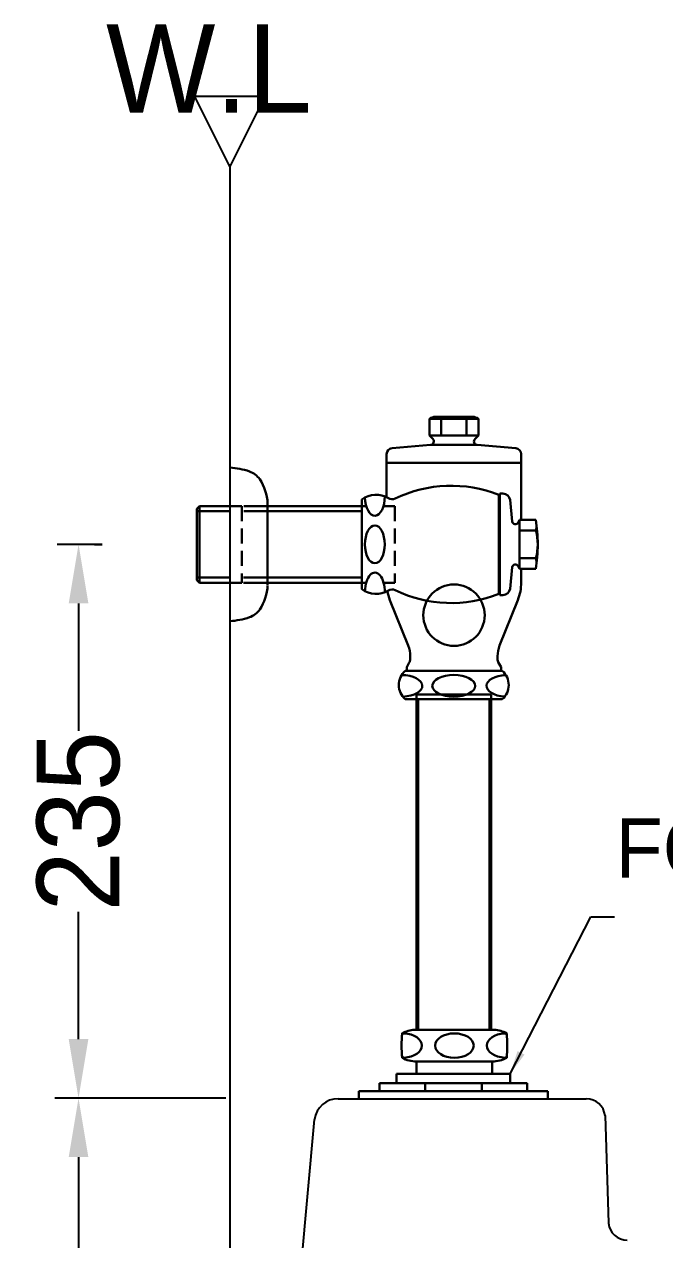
# Model space of a CAD drawing. Extents: x 66343 to 68769, y 58252 to 61683.
# Drawn here: x 66849 to 67120, y 59575 to 60090 of the extents above; entities that cross this region are included whole.
import ezdxf

# ---------------------------------------------------------------- set-up
doc = ezdxf.new("R2010")
doc.units = 0
doc.header["$MEASUREMENT"] = 0
doc.linetypes.add('HIDDEN', pattern=[9.525, 6.35, -3.175])
doc.layers.get('0').update_dxf_attribs({"linetype": 'CONTINUOUS'})
doc.layers.get('Defpoints').update_dxf_attribs({"linetype": 'CONTINUOUS'})
for name, color, linetype in [('001', 7, 'CONTINUOUS'), ('002', 7, 'CONTINUOUS'), ('BU', 7, 'CONTINUOUS'), ('D', 2, 'CONTINUOUS'), ('Dim', 4, 'CONTINUOUS'), ('DIM2', 7, 'CONTINUOUS'), ('HIDDEN', 3, 'HIDDEN')]:
    doc.layers.add(name, color=color, linetype=linetype)
for name, color, linetype, lineweight in [('AM_6', 2, 'CONTINUOUS', 30), ('DWG', 7, 'CONTINUOUS', 25), ('Y', 202, 'CONTINUOUS', 35)]:
    doc.layers.add(name, color=color, linetype=linetype, lineweight=lineweight)
doc.styles.add('____', font='')
doc.styles.add('h', font='', dxfattribs={"height": 30})
doc.styles.get("Standard").update_dxf_attribs({"font": 'txt.shx', "bigfont": 'ghs.shx'})
doc.styles.get('____').set_extended_font_data('굴림')
doc.styles.get('h').set_extended_font_data('Haansoft Batang')
doc.dimstyles.new('MSADIM', dxfattribs={"dimtxt": 35, "dimasz": 25, "dimexe": 10, "dimexo": 7.5, "dimgap": 0.09, "dimtad": 0, "dimtoh": 1, "dimdec": 0, "dimzin": 1, "dimdsep": 46, "dimtxsty": '____', "dimcen": 11.25, "dimadec": 0, "dimazin": 0, "dimtfac": 1, "dimtdec": 4, "dimtix": 1, "dimtmove": 0, "dimatfit": 3, "dimfxl": 0, "dimtolj": 1, "dimtzin": 1, "dimarcsym": 0})
doc.dimstyles.new('SERIM', dxfattribs={"dimscale": 10, "dimtxt": 3, "dimasz": 2, "dimexe": 1, "dimexo": 1.5, "dimgap": 1, "dimtad": 1, "dimtoh": 1, "dimdec": 0, "dimdsep": 46, "dimtxsty": 'h', "dimcen": -0.3, "dimclrt": 2, "dimadec": 0, "dimazin": 0, "dimtfac": 1, "dimtdec": 0, "dimtmove": 1, "dimatfit": 3, "dimfxl": 0, "dimtolj": 1, "dimtzin": 0, "dimarcsym": 0})

# ---------------------------------------------------------------- blocks, each defined once
blk = doc.blocks.new('*D6')
at = {"layer": 'Defpoints', "color": 0}
for p in [(66872.08, 59634.99), (66942, 59634.99), (66906.18, 59185.12)]:
    blk.add_point(p, dxfattribs=at)
at = {"layer": 'Dim', "color": 0, "lineweight": -2}
for p, q in [((66934.5, 59634.99), (66862.08, 59634.99)), ((66872.08, 59609.99), (66872.08, 59448.88)), ((66872.08, 59210.12), (66872.08, 59371.24)), ((66898.68, 59185.12), (66862.08, 59185.12))]:
    blk.add_line(p, q, dxfattribs=at)
at = {"layer": 'Dim', "color": 0}
for points in [[(66867.92, 59609.99), (66876.25, 59609.99), (66872.08, 59634.99)], [(66867.92, 59210.12), (66876.25, 59210.12), (66872.08, 59185.12)]]:
    blk.add_solid(points, dxfattribs=at)
at = {"layer": 'Dim', "color": 0, "insert": (66872.08, 59410.06), "char_height": 35, "attachment_point": 5, "rotation": 90, "style": '____'}
blk.add_mtext('\\A1;450', dxfattribs=at)
blk = doc.blocks.new('*D8')
at = {"layer": 'Defpoints', "color": 0}
for p in [(66871.33, 59869.58), (66872.08, 59869.58), (66942, 59634.99)]:
    blk.add_point(p, dxfattribs=at)
at = {"layer": 'Dim', "color": 0, "lineweight": -2}
for p, q in [((66878.83, 59869.58), (66882.08, 59869.58)), ((66872.08, 59844.58), (66872.08, 59790.61)), ((66872.08, 59659.99), (66872.08, 59713.96)), ((66934.5, 59634.99), (66862.08, 59634.99))]:
    blk.add_line(p, q, dxfattribs=at)
at = {"layer": 'Dim', "color": 0}
for points in [[(66867.92, 59844.58), (66876.25, 59844.58), (66872.08, 59869.58)], [(66867.92, 59659.99), (66876.25, 59659.99), (66872.08, 59634.99)]]:
    blk.add_solid(points, dxfattribs=at)
at = {"layer": 'Dim', "color": 0, "insert": (66872.08, 59752.28), "char_height": 35, "attachment_point": 5, "rotation": 90, "style": '____'}
blk.add_mtext('\\A1;235', dxfattribs=at)

msp = doc.modelspace()

# ---------------------------------------------------------------- linework, layer by layer
at = {"lineweight": 30}
for p, q in [((67004.84, 59904.08), (67002.55, 59904.08)), ((67002.55, 59904.08), (67059.55, 59904.08)), ((67015.21, 59803.98), (67015.21, 59805.98)), ((67015.21, 59805.98), (67046.78, 59805.98)), ((67046.78, 59805.98), (67046.78, 59803.98))]:
    msp.add_line(p, q, dxfattribs=at)
at = {"color": 0, "linetype": 'ByBlock', "lineweight": 30}
for p, q in [((67046.78, 59805.98), (67046.78, 59663.97)), ((67015.21, 59663.97), (67015.21, 59734.68)), ((67015.91, 59734.68), (67015.91, 59663.97)), ((67046.08, 59734.68), (67046.08, 59663.97)), ((66990.84, 59637.92), (66990.84, 59634.74)), ((67070.84, 59637.92), (67070.84, 59634.74))]:
    msp.add_line(p, q, dxfattribs=at)
at = {"linetype": 'ByBlock', "lineweight": 30}
msp.add_line((67015.21, 59663.97), (67046.78, 59663.97), dxfattribs=at)
at = {"lineweight": 30}
msp.add_circle((67031.09, 59839.58), 13, dxfattribs=at)
at = {"layer": '001', "color": 7}
for p, q in [((66982, 59634.74), (67087.11, 59634.74)), ((67095.07, 59627.62), (67096.49, 59581.99)), ((66966.38, 59563.59), (66972.07, 59625.98))]:
    msp.add_line(p, q, dxfattribs=at)
for centre, radius, start, end in [((66982, 59624.74), 10, 90, 172.875), ((67087.11, 59626.74), 8, 6.3395, 90), ((67104.45, 59582.87), 8, 186.3402, 270)]:
    msp.add_arc(centre, radius, start, end, dxfattribs=at)
at = {"layer": '002', "color": 7}
for p, q in [((66951.18, 60059.31), (66921.18, 60059.31)), ((66921.18, 60059.31), (66936.18, 60029.31)), ((66936.18, 60029.31), (66951.18, 60059.31)), ((66936.18, 60030.68), (66936.18, 59184.87))]:
    msp.add_line(p, q, dxfattribs=at)
at = {"layer": 'BU', "color": 7}
for p, q in [((67000.17, 59634.74), (67031.17, 59634.74)), ((67031.17, 59634.74), (67062.17, 59634.74))]:
    msp.add_line(p, q, dxfattribs=at)
at = {"layer": 'D', "color": 0, "lineweight": 30}
for p, q in [((66922.18, 59883.58), (66936.18, 59883.58)), ((66942.03, 59883.58), (66992.05, 59883.58)), ((66936.18, 59855.58), (66922.18, 59855.58)), ((66992.05, 59855.58), (66942.01, 59855.58))]:
    msp.add_line(p, q, dxfattribs=at)
at = {"layer": 'D', "color": 0, "linetype": 'ByBlock', "lineweight": 30}
for p, q in [((67015.91, 59734.68), (67015.91, 59803.98)), ((67046.08, 59734.68), (67046.08, 59803.98))]:
    msp.add_line(p, q, dxfattribs=at)
at = {"layer": 'Dim', "color": 0}
for p, q in [((66936.17, 59927.49), (66936.19, 59862.49)), ((66869.87, 59869.58), (66862.97, 59869.58)), ((66882.08, 59869.58), (66869.87, 59869.58))]:
    msp.add_line(p, q, dxfattribs=at)
at = {"layer": 'DWG', "color": 0, "lineweight": 30}
for p, q in [((67041.45, 59922.77), (67020.66, 59922.77)), ((67020.66, 59922.77), (67020.66, 59915.72)), ((67026.05, 59923.58), (67022.87, 59923.58)), ((67025.7, 59915.72), (67025.7, 59922.77)), ((67026.05, 59923.58), (67036.05, 59923.58)), ((67036.05, 59923.58), (67039.26, 59923.58)), ((67036.41, 59915.72), (67036.41, 59922.77)), ((67041.45, 59922.77), (67041.45, 59915.72)), ((67020.66, 59915.72), (67041.45, 59915.72)), ((67022.11, 59914.26), (67020.66, 59915.72)), ((67039.99, 59914.26), (67041.45, 59915.72)), ((67004.84, 59910.28), (67021.18, 59911.71)), ((67021.18, 59911.71), (67040.92, 59911.71)), ((67057.27, 59910.28), (67040.92, 59911.71)), ((67002.55, 59900.58), (67002.55, 59907.79)), ((67059.55, 59900.58), (67059.55, 59907.79)), ((67002.55, 59889.54), (67002.55, 59900.58)), ((67059.55, 59879.97), (67059.55, 59900.58)), ((67050.05, 59888.33), (67050.05, 59890.58)), ((67050.55, 59885.83), (67050.55, 59891.08)), ((67050.55, 59891.08), (67051.84, 59891.08)), ((66922.18, 59884.68), (66923.33, 59885.83)), ((66922.18, 59884.68), (66923.33, 59885.83)), ((66922.18, 59883.58), (66922.18, 59884.68)), ((66922.18, 59884.68), (66922.18, 59883.58)), ((66922.18, 59883.58), (66922.18, 59884.68)), ((66922.18, 59884.68), (66922.18, 59883.58)), ((66923.33, 59885.83), (66923.33, 59884.68)), ((66936.18, 59885.83), (66923.33, 59885.83)), ((66923.33, 59885.83), (66923.33, 59884.68)), ((66923.33, 59884.68), (66923.33, 59853.33)), ((66992.05, 59885.83), (66942.03, 59885.83)), ((66952.13, 59852.47), (66952.16, 59886.97)), ((66992.05, 59884.73), (66992.05, 59888.58)), ((66992.05, 59886.23), (66992.05, 59885.83)), ((66992.05, 59884.68), (66992.05, 59885.83)), ((66992.05, 59850.58), (66992.05, 59884.68)), ((67050.05, 59850.83), (67050.05, 59888.33)), ((67050.05, 59885.83), (67050.55, 59885.83)), ((67050.55, 59853.33), (67050.55, 59885.83)), ((67054.83, 59888.38), (67055.76, 59879.25)), ((66922.18, 59855.58), (66922.18, 59883.58)), ((67058.78, 59879.97), (67058.23, 59878.82)), ((67058.78, 59879.97), (67058.78, 59859.19)), ((67065.78, 59879.97), (67058.78, 59879.97)), ((67058.78, 59875.46), (67065.78, 59875.46)), ((66922.18, 59869.58), (66922.18, 59854.48)), ((66922.18, 59869.58), (66922.18, 59854.48)), ((66922.18, 59869.58), (66922.18, 59854.48)), ((67058.78, 59863.69), (67065.78, 59863.69)), ((67054.83, 59850.77), (67055.76, 59859.91)), ((67058.78, 59859.19), (67058.23, 59860.34)), ((67065.78, 59859.19), (67058.78, 59859.19)), ((67059.55, 59853.43), (67059.55, 59859.19)), ((66922.18, 59854.48), (66922.18, 59855.58)), ((66922.18, 59854.48), (66923.33, 59853.33)), ((66923.33, 59853.33), (66936.18, 59853.33)), ((66942.01, 59853.33), (66992.05, 59853.33)), ((66992.05, 59854.48), (66992.05, 59853.33)), ((66992.05, 59852.93), (66992.05, 59853.33)), ((67050.05, 59853.33), (67050.55, 59853.33)), ((67050.55, 59853.33), (67050.55, 59848.08)), ((67050.05, 59848.58), (67050.05, 59850.83)), ((67050.55, 59848.08), (67051.84, 59848.08)), ((67003.98, 59846), (67011.7, 59826.72)), ((67058.12, 59846), (67050.41, 59826.72)), ((67012.55, 59820.98), (67012.55, 59822.27)), ((67049.55, 59820.98), (67049.55, 59822.27)), ((67011.05, 59817.58), (67012.15, 59819.48)), ((67011.05, 59817.58), (67011.05, 59815.98)), ((67049.55, 59820.71), (67049.55, 59821.08)), ((67051.05, 59817.58), (67049.82, 59819.71)), ((67051.05, 59815.98), (67051.05, 59817.58)), ((67010.45, 59815.98), (67011.85, 59815.98)), ((67011.85, 59815.98), (67050.15, 59815.98)), ((67051.54, 59815.98), (67050.15, 59815.98)), ((67015.21, 59803.98), (67010.45, 59803.98)), ((67015.21, 59803.98), (67046.78, 59803.98)), ((67046.78, 59803.98), (67051.54, 59803.98))]:
    msp.add_line(p, q, dxfattribs=at)
at = {"layer": 'DWG', "color": 0, "linetype": 'ByBlock', "lineweight": 30}
for p, q in [((67015.21, 59734.68), (67015.21, 59803.98)), ((67046.78, 59734.68), (67046.78, 59803.98))]:
    msp.add_line(p, q, dxfattribs=at)
at = {"layer": 'DWG', "color": 0, "lineweight": 30}
for centre, radius, start, end in [((67023.18, 59919.29), 4.3, 54.1266, 125.8734), ((67031.05, 59905.34), 18.24, 72.9261, 107.0739), ((67038.93, 59919.3), 4.29, 54.071, 125.929), ((67005.05, 59907.79), 2.5, 95, 180), ((67021.05, 59913.2), 1.5, 275, 45), ((67041.05, 59913.2), 1.5, 135, 265), ((67057.05, 59907.79), 2.5, 0, 85), ((66934.68, 59872.12), 30, 70.9929, 87.134), ((66940.84, 59891.16), 10, 37.1965, 68.8073), ((66932.18, 59886.08), 20, 2.5641, 33.7923), ((67029.92, 59839.74), 54.68, 68.3899, 115.7555), ((66998.08, 59880.6), 10, 58.5853, 127.05), ((67004.85, 59891.69), 3, 238.5853, 295.7555), ((67051.84, 59888.08), 3, 5.8234, 90), ((67057.05, 59879.38), 1.3, 185.8232, 334.4413), ((66996.55, 59869.58), 70, 4.4244, 8.5378), ((67056.16, 59877.83), 9.91, 346.1494, 359.9521), ((67043.85, 59869.58), 22.71, 344.9804, 15.0196), ((66996.55, 59869.58), 70, 0, 4.4244), ((66996.55, 59869.58), 70, 355.5756, 0), ((66996.55, 59869.58), 70, 351.4622, 355.5756), ((67053.73, 59861), 12.35, 1.6397, 12.5795), ((67057.05, 59859.78), 1.3, 25.5587, 174.1768), ((67039.55, 59853.43), 20, 338.1986, 0), ((66932.18, 59853.08), 20, 326.2077, 357.4359), ((66998.08, 59858.56), 10, 232.95, 301.4147), ((67022.55, 59853.43), 20, 190.4819, 201.8014), ((67004.85, 59847.46), 3, 64.2445, 121.4147), ((67029.92, 59899.41), 54.68, 244.2445, 291.6101), ((67051.84, 59851.08), 3, 270, 354.1766), ((66934.68, 59867.04), 30, 272.866, 289.0071), ((66940.84, 59848), 10, 291.1927, 322.8035), ((67000.55, 59822.27), 12, 0, 21.8014), ((67061.55, 59822.27), 12, 158.1986, 180), ((67009.55, 59820.98), 3, 330, 0), ((67051.55, 59820.71), 2, 180, 210), ((67015.75, 59809.98), 8, 131.4096, 228.5904), ((67046.25, 59809.98), 8, 311.4096, 48.5904)]:
    msp.add_arc(centre, radius, start, end, dxfattribs=at)
for centre, major_axis, ratio, start_param, end_param in [((66997.58, 59889.73), (0, -8.02), 0.523213, 4.750474, 7.873767), ((66997.58, 59849.61), (0, -8.02), 0.523213, 1.527604, 4.697404), ((67008.58, 59809.63), (-9.09, 0), 0.507494, 1.666917, 4.668717), ((67053.92, 59809.63), (-9.09, 0), 0.507494, 4.810754, 7.704268)]:
    msp.add_ellipse(centre, major_axis=major_axis, ratio=ratio, start_param=start_param, end_param=end_param, dxfattribs=at)
for centre, major_axis, ratio in [((66997.58, 59869.58), (0, -8.02), 0.523213), ((67031, 59809.63), (-9.09, 0), 0.507494)]:
    msp.add_ellipse(centre, major_axis=major_axis, ratio=ratio, dxfattribs=at)
at = {"layer": 'HIDDEN', "color": 0, "lineweight": 30}
for p, q in [((66936.18, 59885.83), (66941.18, 59885.83)), ((66941.18, 59885.83), (66941.18, 59853.33)), ((66992.05, 59885.83), (66993.81, 59885.83)), ((67001.36, 59885.83), (67006.05, 59885.83)), ((67006.05, 59885.83), (67006.05, 59853.33)), ((66936.18, 59853.33), (66941.18, 59853.33)), ((66992.05, 59853.33), (66993.98, 59853.33)), ((67001.19, 59853.33), (67006.05, 59853.33))]:
    msp.add_line(p, q, dxfattribs=at)
at = {"layer": 'Y', "color": 0, "linetype": 'ByBlock', "lineweight": 30}
for p, q in [((67048.14, 59663.93), (67014.41, 59663.93)), ((67047.7, 59663.93), (67014.84, 59663.93)), ((67008.88, 59657.26), (67008.88, 59657.26)), ((67048.13, 59650.58), (67014.42, 59650.58)), ((67015.27, 59650.58), (67015.27, 59645.28)), ((67047.27, 59645.28), (67047.27, 59650.58)), ((67015.27, 59645.28), (67006.79, 59645.28)), ((67006.79, 59645.28), (67006.79, 59641.34)), ((67015.27, 59645.28), (67047.27, 59645.28)), ((67046.42, 59645.28), (67054.9, 59645.28)), ((67054.9, 59645.28), (67054.9, 59641.34)), ((67030.84, 59637.92), (66990.84, 59637.92)), ((67006.79, 59641.34), (66999.61, 59641.34)), ((66999.61, 59641.34), (66999.61, 59637.92)), ((67006.79, 59641.34), (67030.84, 59641.34)), ((67018.82, 59641.34), (67018.82, 59637.92)), ((67054.9, 59641.34), (67030.84, 59641.34)), ((67030.84, 59637.92), (67070.84, 59637.92)), ((67042.87, 59641.34), (67042.87, 59637.92)), ((67054.9, 59641.34), (67062.08, 59641.34)), ((67062.08, 59641.34), (67062.08, 59637.92))]:
    msp.add_line(p, q, dxfattribs=at)
for centre, radius, start, end in [((67063.03, 59657.26), 54.16, 174.5336, 185.4654), ((67009.99, 59661.45), 0.953, 89.0877, 175.4414), ((67014.84, 59652.46), 11.48, 92.1641, 119.8999), ((67047.7, 59652.46), 11.48, 60.1001, 87.8359), ((67052.55, 59661.45), 0.953, 4.5586, 90.9123), ((66999.52, 59657.26), 54.15, 354.5333, 5.4667), ((67009.99, 59653.07), 0.953, 184.5567, 270.9105), ((67014.84, 59662.05), 11.48, 240.1001, 272.1409), ((67047.7, 59662.05), 11.48, 267.8591, 299.8999), ((67052.55, 59653.07), 0.953, 269.0895, 355.4433)]:
    msp.add_arc(centre, radius, start, end, dxfattribs=at)
for ratio, start_param, end_param in [(0.632635, 4.741671, 4.741672), (0.632626, 1.650273, 4.632654)]:
    msp.add_ellipse((67009.36, 59657.26), major_axis=(-8.16, 0), ratio=ratio, start_param=start_param, end_param=end_param, dxfattribs=at)
msp.add_ellipse((67031.27, 59657.26), major_axis=(-8.16, 0), ratio=0.632635, dxfattribs=at)
at = {"layer": 'Y', "color": 0, "linetype": 'ByBlock', "lineweight": 30, "extrusion": (0, 0, -1)}
msp.add_ellipse((67053.19, 59657.26), major_axis=(8.16, 0), ratio=0.632626, start_param=1.650273, end_param=4.632654, dxfattribs=at)

# ---------------------------------------------------------------- texts
at = {"layer": 'AM_6', "color": 0, "insert": (67099.5, 59740.78), "char_height": 25, "attachment_point": 4, "style": 'h'}
msp.add_mtext('{\\fGulim|b0|i0|c129|p50;FC-111P}', dxfattribs=at)
at = {"layer": 'DIM2', "color": 0, "insert": (66883.73, 60052.39), "char_height": 37.5, "width": 123.7113, "attachment_point": 7, "line_spacing_factor": 0.963855}
msp.add_mtext('\\f굴림;W.L', dxfattribs=at)

# ---------------------------------------------------------------- dimensions: what is measured, and where the dimension line sits
at = {"layer": 'Dim', "color": 0}
dim = msp.add_linear_dim(base=(66872.08, 59869.58), p1=(66942, 59634.99), p2=(66871.33, 59869.58), angle=270, dimstyle='MSADIM', dxfattribs=at)
dim.commit()
dim.dimension.update_dxf_attribs({"geometry": '*D8', "text_midpoint": (66872.08, 59752.28)})
dim = msp.add_linear_dim(base=(66872.08, 59634.99), p1=(66906.18, 59185.12), p2=(66942, 59634.99), angle=270, dimstyle='MSADIM', dxfattribs=at)
dim.commit()
dim.dimension.update_dxf_attribs({"geometry": '*D6', "text_midpoint": (66872.08, 59410.06), "dimtype": 160})

# ---------------------------------------------------------------- leaders
msp.add_leader([(67054.9, 59645.28), (67089.03, 59711.74), (67099.03, 59711.74)], dimstyle='SERIM', override={"dimscale": 5, "dimse1": 1}, dxfattribs=at)

doc.saveas('drawing.dxf')
